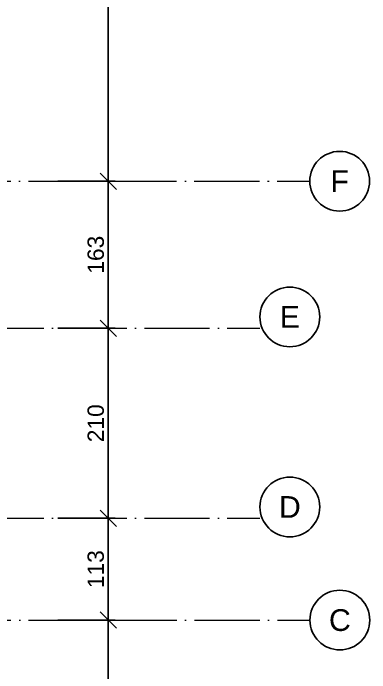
# Model space of a CAD drawing. Header units: millimetres. Extents: x 18 to 3041, y 10 to 3776.
# Drawn here: x 2227 to 2621, y 1413 to 2142 of the extents above; entities that cross this region are included whole.
import ezdxf
from ezdxf.enums import TextEntityAlignment as Align

# ---------------------------------------------------------------- set-up
doc = ezdxf.new("R2010")
doc.units = ezdxf.units.MM
doc.linetypes.add('ZWCAD_ISO04W100', pattern=[30.5, 24, -3, 0.5, -3])
doc.layers.add('AXIS LINES', color=255, linetype='ZWCAD_ISO04W100', lineweight=13)
doc.layers.add('FW_AXIS', color=7, linetype='Continuous')
doc.layers.add('FW_DIM', color=7, linetype='Continuous')
doc.styles.add('REBAR_TXT', font='arial.ttf')
doc.styles.get("Standard").update_dxf_attribs({"font": 'arial.ttf'})
doc.dimstyles.new('FW_DIM', dxfattribs={"dimtxt": 18, "dimasz": 9, "dimexe": 7.5, "dimexo": 4.5, "dimgap": 4.5, "dimtad": 1, "dimdec": 0, "dimtxsty": 'Standard', "dimtsz": 9, "dimcen": 2.5, "dimdle": 7.5, "dimclrd": 256, "dimclre": 256, "dimclrt": 7, "dimazin": 3, "dimtfac": 1, "dimtmove": 2, "dimatfit": 3, "dimarcsym": 0})

# ---------------------------------------------------------------- blocks, each defined once
blk = doc.blocks.new('*D421')
at = {"layer": 'Defpoints', "color": 0}
for p in [(2272.03, 1471.01), (2332.03, 1471.01), (2272.03, 1116.01)]:
    blk.add_point(p, dxfattribs=at)
at = {"layer": 'FW_DIM', "lineweight": -2}
for p, q in [((2341.03, 1462.01), (2323.03, 1480.01)), ((2332.03, 1108.51), (2332.03, 1478.51)), ((2276.53, 1471.01), (2339.53, 1471.01)), ((2323.03, 1125.01), (2341.03, 1107.01)), ((2276.53, 1116.01), (2339.53, 1116.01))]:
    blk.add_line(p, q, dxfattribs=at)
at = {"layer": 'FW_DIM', "color": 7, "insert": (2318.33, 1293.51), "char_height": 18, "attachment_point": 5, "rotation": 90}
blk.add_mtext('355', dxfattribs=at)
blk = doc.blocks.new('*D422')
at = {"layer": 'Defpoints', "color": 0}
for p in [(2272.03, 1793.51), (2332.03, 1793.51), (2272.03, 1583.51)]:
    blk.add_point(p, dxfattribs=at)
at = {"layer": 'FW_DIM', "lineweight": -2}
for p, q in [((2341.03, 1784.51), (2323.03, 1802.51)), ((2332.03, 1576.01), (2332.03, 1801.01)), ((2276.53, 1793.51), (2339.53, 1793.51)), ((2323.03, 1592.51), (2341.03, 1574.51)), ((2276.53, 1583.51), (2339.53, 1583.51))]:
    blk.add_line(p, q, dxfattribs=at)
at = {"layer": 'FW_DIM', "color": 7, "insert": (2318.34, 1688.51), "char_height": 18, "attachment_point": 5, "rotation": 90}
blk.add_mtext('210', dxfattribs=at)
blk = doc.blocks.new('*D423')
at = {"layer": 'Defpoints', "color": 0}
for p in [(2272.03, 1956.01), (2332.03, 1956.01), (2272.03, 1793.51)]:
    blk.add_point(p, dxfattribs=at)
at = {"layer": 'FW_DIM', "lineweight": -2}
for p, q in [((2341.03, 1947.01), (2323.03, 1965.01)), ((2332.03, 1786.01), (2332.03, 1963.51)), ((2276.53, 1956.01), (2339.53, 1956.01)), ((2323.03, 1802.51), (2341.03, 1784.51)), ((2276.53, 1793.51), (2339.53, 1793.51))]:
    blk.add_line(p, q, dxfattribs=at)
at = {"layer": 'FW_DIM', "color": 7, "insert": (2318.33, 1874.76), "char_height": 18, "attachment_point": 5, "rotation": 90}
blk.add_mtext('163', dxfattribs=at)
blk = doc.blocks.new('*D424')
at = {"layer": 'Defpoints', "color": 0}
for p in [(2272.03, 2436.01), (2332.03, 2436.01), (2272.03, 1956.01)]:
    blk.add_point(p, dxfattribs=at)
at = {"layer": 'FW_DIM', "lineweight": -2}
for p, q in [((2341.03, 2427.01), (2323.03, 2445.01)), ((2332.03, 1948.51), (2332.03, 2443.51)), ((2276.53, 2436.01), (2339.53, 2436.01)), ((2323.03, 1965.01), (2341.03, 1947.01)), ((2276.53, 1956.01), (2339.53, 1956.01))]:
    blk.add_line(p, q, dxfattribs=at)
at = {"layer": 'FW_DIM', "color": 7, "insert": (2318.34, 2196.01), "char_height": 18, "attachment_point": 5, "rotation": 90}
blk.add_mtext('480', dxfattribs=at)
blk = doc.blocks.new('*D527')
at = {"layer": 'Defpoints', "color": 0}
for p in [(2286.64, 1583.51), (2332.03, 1583.51), (2272.03, 1471.01)]:
    blk.add_point(p, dxfattribs=at)
at = {"layer": 'FW_DIM', "lineweight": -2}
for p, q in [((2341.03, 1574.51), (2323.03, 1592.51)), ((2332.03, 1463.51), (2332.03, 1591.01)), ((2291.14, 1583.51), (2339.53, 1583.51)), ((2323.03, 1480.01), (2341.03, 1462.01)), ((2276.53, 1471.01), (2339.53, 1471.01))]:
    blk.add_line(p, q, dxfattribs=at)
at = {"layer": 'FW_DIM', "color": 7, "insert": (2318.33, 1527.26), "char_height": 18, "attachment_point": 5, "rotation": 90}
blk.add_mtext('113', dxfattribs=at)

msp = doc.modelspace()

# ---------------------------------------------------------------- linework, layer by layer
at = {"layer": 'AXIS LINES', "color": 0, "ltscale": 3}
for points in [[(139.451, 1956.01), (2554.438, 1956.01)], [(84.451, 1793.51), (2499.438, 1793.51)], [(84.451, 1583.51), (2499.438, 1583.51)], [(139.678, 1471.01), (2554.665, 1471.01)]]:
    msp.add_lwpolyline(points, dxfattribs=at)
at = {"layer": 'FW_AXIS'}
for centre in [(2587.438, 1956.01), (2532.438, 1806.01), (2532.438, 1596.01), (2587.665, 1471.01)]:
    msp.add_circle(centre, 33, dxfattribs=at)

# ---------------------------------------------------------------- texts
at = {"layer": 'FW_AXIS', "color": 7, "style": 'REBAR_TXT'}
for s, p in [('F', (2587.438, 1956.01)), ('E', (2532.438, 1806.01)), ('D', (2532.438, 1596.01)), ('C', (2587.665, 1471.01))]:
    msp.add_text(s, height=24, dxfattribs=at).set_placement(p, align=Align.MIDDLE_CENTER)

# ---------------------------------------------------------------- dimensions: what is measured, and where the dimension line sits
at = {"layer": 'FW_DIM'}
for base, p1, p2, picture, middle in [((2332.025, 2436.01), (2272.025, 1956.01), (2272.025, 2436.01), '*D424', (2318.335, 2196.01)), ((2332.025492705, 1956.009985158), (2272.025492705, 1793.509985158), (2272.025492705, 1956.009985158), '*D423', (2318.329039772, 1874.759985158)), ((2332.025, 1793.51), (2272.025, 1583.51), (2272.025, 1793.51), '*D422', (2318.335, 1688.51)), ((2332.025492705, 1583.509985158), (2272.025492705, 1471.009985158), (2286.642124497, 1583.509985158), '*D527', (2318.329039772, 1527.259985158)), ((2332.025, 1471.01), (2272.025, 1116.01), (2272.025, 1471.01), '*D421', (2318.329, 1293.51))]:
    dim = msp.add_linear_dim(base=base, p1=p1, p2=p2, angle=90, dimstyle='FW_DIM', dxfattribs=at)
    dim.commit()
    dim.dimension.update_dxf_attribs({"geometry": picture, "text_midpoint": middle})

doc.saveas('drawing.dxf')
